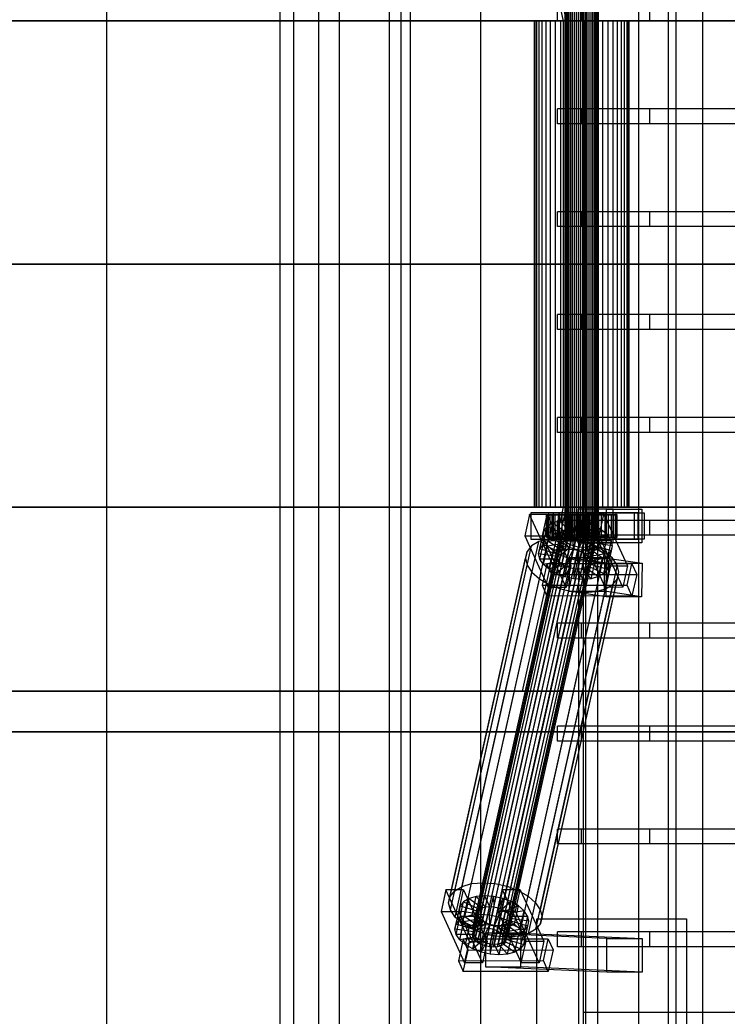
# Model space of a CAD drawing. Header units: millimetres. Extents: x -191664 to 191490, y -197311 to 10263.
# Drawn here: x 9073 to 9451, y -18402 to -17870 of the extents above; entities that cross this region are included whole.
import ezdxf

# ---------------------------------------------------------------- set-up
doc = ezdxf.new("R2010")
doc.units = ezdxf.units.MM
for name, color, linetype, lineweight in [('COTAS_INSTALACION_P', 30, 'Continuous', 0), ('superior_C01', 7, 'Continuous', 0), ('superior_mezcladora', 7, 'Continuous', 0)]:
    doc.layers.add(name, color=color, linetype=linetype, lineweight=lineweight)
doc.dimstyles.new('PLANTA_100', dxfattribs={"dimtxt": 250, "dimasz": 150, "dimexe": 150, "dimexo": 80, "dimgap": 100, "dimtad": 1, "dimtih": 1, "dimtoh": 1, "dimdec": 1, "dimdsep": 46, "dimcen": 0.09, "dimclrd": 1, "dimclre": 1, "dimclrt": 1, "dimadec": 0, "dimazin": 0, "dimtfac": 1, "dimtdec": 4, "dimtofl": 0, "dimtmove": 0, "dimatfit": 3, "dimfxl": 1, "dimtolj": 1, "dimtzin": 0, "dimarcsym": 0})

# ---------------------------------------------------------------- blocks, each defined once
blk = doc.blocks.new('*D5')
at = {"layer": 'COTAS_INSTALACION_P', "color": 1, "lineweight": -2, "transparency": 16777216}
for p, q in [((-1000, -18080), (-1000, -25850)), ((60117.12, -18080), (60117.12, -25850)), ((-850, -25700), (59967.12, -25700))]:
    blk.add_line(p, q, dxfattribs=at)
at = {"layer": 'COTAS_INSTALACION_P', "color": 1, "transparency": 16777216}
for points in [[(-850, -25675), (-850, -25725), (-1000, -25700)], [(59967.12, -25675), (59967.12, -25725), (60117.12, -25700)]]:
    blk.add_solid(points, dxfattribs=at)
at = {"layer": 'Defpoints', "color": 0, "transparency": 16777216}
for p in [(-1000, -18000), (60117.12, -18000), (60117.12, -25700)]:
    blk.add_point(p, dxfattribs=at)

msp = doc.modelspace()

# ---------------------------------------------------------------- linework, layer by layer
at = {"layer": 'superior_C01', "color": 139, "true_color": 0x354b57}
for p, q in [((9232.79, -17550), (9232.79, -18450)), ((9244, -18450), (9244, -17550)), ((9270.69, -18450), (9270.69, -17550)), ((9281.89, -17550), (9281.89, -18450)), ((9371.86, -17575), (9371.86, -18425)), ((9375.71, -18425), (9375.71, -17575)), ((9419.99, -18425), (9419.99, -17575)), ((9423.83, -17575), (9423.83, -18425)), ((9390.48, -18131), (9371.53, -18131)), ((9371.53, -18131), (9371.53, -18149)), ((9386.77, -18131), (9371.53, -18131)), ((9386.77, -18149), (9386.77, -18131)), ((9386.77, -18131), (9405.72, -18131)), ((9390.48, -18149), (9390.48, -18131)), ((9390.48, -18131), (9405.72, -18131)), ((9405.72, -18131), (9405.72, -18149)), ((9345.65, -18133.86), (9343.09, -18145.33)), ((9355.12, -18133.85), (9345.65, -18133.86)), ((9358.27, -18161.39), (9345.65, -18133.86)), ((9355.86, -18133), (9346.38, -18133)), ((9346.38, -18133), (9346.38, -18147)), ((9361.75, -18133), (9346.38, -18133)), ((9352.56, -18145.32), (9355.12, -18133.85)), ((9355.12, -18133.85), (9367.74, -18161.38)), ((9355.86, -18147), (9355.86, -18133)), ((9355.86, -18133), (9371.23, -18133)), ((9403.74, -18133), (9358.27, -18133)), ((9358.27, -18133), (9358.27, -18147)), ((9361.47, -18133), (9358.27, -18133)), ((9361.47, -18147), (9361.47, -18133)), ((9361.47, -18133), (9406.94, -18133)), ((9361.75, -18147), (9361.75, -18133)), ((9361.75, -18133), (9371.23, -18133)), ((9371.23, -18133), (9371.23, -18147)), ((9375.96, -18133.82), (9373.41, -18145.29)), ((9385.44, -18133.81), (9375.96, -18133.82)), ((9388.58, -18161.35), (9375.96, -18133.82)), ((9386.17, -18133), (9376.7, -18133)), ((9376.7, -18133), (9376.7, -18147)), ((9392.07, -18133), (9376.7, -18133)), ((9382.88, -18145.28), (9385.44, -18133.81)), ((9385.44, -18133.81), (9398.06, -18161.34)), ((9386.17, -18147), (9386.17, -18133)), ((9386.17, -18133), (9401.54, -18133)), ((9392.07, -18147), (9392.07, -18133)), ((9392.07, -18133), (9401.54, -18133)), ((9401.54, -18133), (9401.54, -18147)), ((9403.74, -18147), (9403.74, -18133)), ((9403.74, -18133), (9406.94, -18133)), ((9406.94, -18133), (9406.94, -18147)), ((9343.09, -18145.33), (9352.56, -18145.32)), ((9343.09, -18145.33), (9355.71, -18172.86)), ((9346.38, -18147), (9355.86, -18147)), ((9346.38, -18147), (9361.75, -18147)), ((9365.18, -18172.85), (9352.56, -18145.32)), ((9371.23, -18147), (9355.86, -18147)), ((9358.27, -18147), (9403.74, -18147)), ((9358.27, -18147), (9361.47, -18147)), ((9406.94, -18147), (9361.47, -18147)), ((9371.23, -18147), (9361.75, -18147)), ((9373.41, -18145.29), (9382.88, -18145.28)), ((9373.41, -18145.29), (9386.03, -18172.82)), ((9376.7, -18147), (9386.17, -18147)), ((9376.7, -18147), (9392.07, -18147)), ((9395.5, -18172.81), (9382.88, -18145.28)), ((9401.54, -18147), (9386.17, -18147)), ((9401.54, -18147), (9392.07, -18147)), ((9406.94, -18147), (9403.74, -18147)), ((9371.53, -18149), (9390.48, -18149)), ((9386.77, -18149), (9371.53, -18149)), ((9405.72, -18149), (9386.77, -18149)), ((9405.72, -18149), (9390.48, -18149)), ((9367.02, -18156.96), (9366.75, -18174.94)), ((9385.96, -18156.96), (9367.02, -18156.96)), ((9386.9, -18159.83), (9367.02, -18156.96)), ((9385.7, -18174.94), (9385.96, -18156.96)), ((9385.96, -18156.96), (9405.85, -18159.83)), ((9354.9, -18160.25), (9352.34, -18171.72)), ((9400.37, -18160.19), (9354.9, -18160.25)), ((9357.53, -18165.98), (9354.9, -18160.25)), ((9355.71, -18172.86), (9358.27, -18161.39)), ((9358.27, -18161.39), (9367.74, -18161.38)), ((9367.74, -18161.38), (9365.18, -18172.85)), ((9386.03, -18172.82), (9388.58, -18161.35)), ((9386.63, -18177.81), (9386.9, -18159.83)), ((9386.9, -18159.83), (9405.85, -18159.83)), ((9388.58, -18161.35), (9398.06, -18161.34)), ((9398.06, -18161.34), (9395.5, -18172.81)), ((9397.82, -18171.66), (9400.37, -18160.19)), ((9400.37, -18160.19), (9403, -18165.93)), ((9405.85, -18159.83), (9405.58, -18177.81)), ((9354.97, -18177.45), (9357.53, -18165.98)), ((9357.53, -18165.98), (9403, -18165.93)), ((9403, -18165.93), (9400.44, -18177.39)), ((9352.34, -18171.72), (9397.82, -18171.66)), ((9352.34, -18171.72), (9354.97, -18177.45)), ((9365.18, -18172.85), (9355.71, -18172.86)), ((9395.5, -18172.81), (9386.03, -18172.82)), ((9400.44, -18177.39), (9397.82, -18171.66)), ((9400.44, -18177.39), (9354.97, -18177.45)), ((9366.75, -18174.94), (9385.7, -18174.94)), ((9386.63, -18177.81), (9366.75, -18174.94)), ((9405.58, -18177.81), (9385.7, -18174.94)), ((9405.58, -18177.81), (9386.63, -18177.81)), ((9300.88, -18334.55), (9298.32, -18346.02)), ((9310.36, -18334.54), (9300.88, -18334.55)), ((9313.5, -18362.08), (9300.88, -18334.55)), ((9307.8, -18346.01), (9310.36, -18334.54)), ((9310.36, -18334.54), (9322.98, -18362.07)), ((9331.2, -18334.51), (9328.64, -18345.98)), ((9340.67, -18334.5), (9331.2, -18334.51)), ((9343.82, -18362.04), (9331.2, -18334.51)), ((9338.11, -18345.97), (9340.67, -18334.5)), ((9340.67, -18334.5), (9353.29, -18362.03)), ((9298.32, -18346.02), (9307.8, -18346.01)), ((9298.32, -18346.02), (9310.94, -18373.55)), ((9320.42, -18373.54), (9307.8, -18346.01)), ((9328.64, -18345.98), (9338.11, -18345.97)), ((9328.64, -18345.98), (9341.26, -18373.51)), ((9350.73, -18373.5), (9338.11, -18345.97)), ((9322.16, -18357.65), (9322.08, -18375.64)), ((9341.11, -18357.65), (9322.16, -18357.65)), ((9387.03, -18360.51), (9322.16, -18357.65)), ((9341.02, -18375.64), (9341.11, -18357.65)), ((9341.11, -18357.65), (9405.98, -18360.51)), ((9386.95, -18378.51), (9387.03, -18360.51)), ((9387.03, -18360.51), (9405.98, -18360.51)), ((9405.98, -18360.51), (9405.9, -18378.51)), ((9310.13, -18360.94), (9307.58, -18372.41)), ((9355.61, -18360.88), (9310.13, -18360.94)), ((9312.76, -18366.68), (9310.13, -18360.94)), ((9310.94, -18373.55), (9313.5, -18362.08)), ((9313.5, -18362.08), (9322.98, -18362.07)), ((9322.98, -18362.07), (9320.42, -18373.54)), ((9341.26, -18373.51), (9343.82, -18362.04)), ((9343.82, -18362.04), (9353.29, -18362.03)), ((9353.29, -18362.03), (9350.73, -18373.5)), ((9353.05, -18372.35), (9355.61, -18360.88)), ((9355.61, -18360.88), (9358.24, -18366.62)), ((9310.21, -18378.14), (9312.76, -18366.68)), ((9312.76, -18366.68), (9358.24, -18366.62)), ((9358.24, -18366.62), (9355.68, -18378.09)), ((9307.58, -18372.41), (9353.05, -18372.35)), ((9307.58, -18372.41), (9310.21, -18378.14)), ((9320.42, -18373.54), (9310.94, -18373.55)), ((9322.08, -18375.64), (9341.02, -18375.64)), ((9386.95, -18378.51), (9322.08, -18375.64)), ((9405.9, -18378.51), (9341.02, -18375.64)), ((9350.73, -18373.5), (9341.26, -18373.51)), ((9355.68, -18378.09), (9353.05, -18372.35)), ((9355.68, -18378.09), (9310.21, -18378.14)), ((9405.9, -18378.51), (9386.95, -18378.51))]:
    msp.add_line(p, q, dxfattribs=at)
at = {"layer": 'superior_C01', "color": 139, "true_color": 0x345e4e}
for p, q in [((9341.67, -17771.7), (9363.6, -17870)), ((9365.51, -17870), (9343.58, -17771.7)), ((8937.04, -17870), (9363.6, -17870)), ((9365.51, -17870), (8938.95, -17870)), ((9363.6, -17870), (9363.6, -18000)), ((9363.6, -17870), (9790.16, -17870)), ((9365.51, -18000), (9365.51, -17870)), ((9792.07, -17870), (9365.51, -17870)), ((8937.04, -18000), (9363.6, -18000)), ((9365.51, -18000), (8938.95, -18000)), ((9363.6, -18000), (9363.6, -18130)), ((9363.6, -18000), (9790.16, -18000)), ((9365.51, -18130), (9365.51, -18000)), ((9792.07, -18000), (9365.51, -18000)), ((8937.04, -18130), (9363.6, -18130)), ((9365.51, -18130), (8938.95, -18130)), ((9363.6, -18130), (9341.67, -18228.3)), ((9343.58, -18228.3), (9365.51, -18130)), ((9363.6, -18130), (9790.16, -18130)), ((9792.07, -18130), (9365.51, -18130)), ((9341.67, -18228.3), (8915.12, -18228.3)), ((8917.03, -18228.3), (9343.58, -18228.3)), ((9341.67, -18228.3), (9343.58, -18228.3)), ((9768.23, -18228.3), (9341.67, -18228.3)), ((9343.58, -18228.3), (9770.14, -18228.3))]:
    msp.add_line(p, q, dxfattribs=at)
at = {"layer": 'superior_C01', "color": 9, "true_color": 0xbac6cb}
for p, q in [((9364.66, -18148), (9364.66, -17852)), ((9364.82, -18148), (9364.82, -17852)), ((9365.12, -18148), (9365.12, -17852)), ((9365.58, -18148), (9365.58, -17852)), ((9366.15, -18148), (9366.15, -17852)), ((9366.88, -18148), (9366.88, -17852)), ((9367.7, -18148), (9367.7, -17852)), ((9368.65, -18148), (9368.65, -17852)), ((9369.65, -18148), (9369.65, -17852)), ((9370.76, -18148), (9370.76, -17852)), ((9371.87, -18148), (9371.87, -17852)), ((9373.07, -18148), (9373.07, -17852)), ((9374.22, -18148), (9374.22, -17852)), ((9375.41, -18148), (9375.41, -17852)), ((9376.52, -18148), (9376.52, -17852)), ((9377.63, -18148), (9377.63, -17852)), ((9378.63, -18148), (9378.63, -17852)), ((9379.59, -18148), (9379.59, -17852)), ((9380.4, -18148), (9380.4, -17852)), ((9381.13, -18148), (9381.13, -17852)), ((9381.71, -18148), (9381.71, -17852)), ((9382.17, -17852), (9382.17, -18148)), ((9382.47, -18148), (9382.47, -17852)), ((9382.62, -18148), (9382.62, -17852)), ((9317.77, -18355.54), (9365.46, -18141.74)), ((9319.59, -18355.02), (9367.28, -18141.22)), ((9321.72, -18354.84), (9369.41, -18141.04)), ((9324, -18355.02), (9371.69, -18141.22)), ((9326.3, -18355.53), (9373.99, -18141.73)), ((9365.46, -18141.74), (9364.07, -18142.56)), ((9367.28, -18141.22), (9365.46, -18141.74)), ((9369.41, -18141.04), (9367.28, -18141.22)), ((9371.69, -18141.22), (9369.41, -18141.04)), ((9373.99, -18141.73), (9371.69, -18141.22)), ((9376.13, -18142.55), (9373.99, -18141.73)), ((9315.24, -18358.68), (9362.92, -18144.88)), ((9315.52, -18357.43), (9363.21, -18143.64)), ((9315.56, -18360.02), (9363.25, -18146.22)), ((9316.38, -18356.36), (9364.07, -18142.56)), ((9316.46, -18361.35), (9364.15, -18147.55)), ((9328.44, -18356.35), (9376.13, -18142.55)), ((9330.28, -18357.42), (9377.97, -18143.62)), ((9331.71, -18358.66), (9379.4, -18144.86)), ((9380.3, -18146.2), (9332.61, -18360)), ((9332.93, -18361.33), (9380.62, -18147.53)), ((9363.21, -18143.64), (9362.92, -18144.88)), ((9362.92, -18144.88), (9363.25, -18146.22)), ((9364.07, -18142.56), (9363.21, -18143.64)), ((9363.25, -18146.22), (9364.15, -18147.55)), ((9364.15, -18147.55), (9365.57, -18148.8)), ((9377.97, -18143.62), (9376.13, -18142.55)), ((9379.4, -18144.86), (9377.97, -18143.62)), ((9380.3, -18146.2), (9379.4, -18144.86)), ((9380.62, -18147.53), (9380.3, -18146.2)), ((9380.34, -18148.78), (9380.62, -18147.53)), ((9317.88, -18362.6), (9365.57, -18148.8)), ((9319.73, -18363.66), (9367.42, -18149.86)), ((9321.87, -18364.48), (9369.56, -18150.68)), ((9324.16, -18364.99), (9371.85, -18151.2)), ((9326.45, -18365.17), (9374.14, -18151.37)), ((9328.58, -18364.99), (9376.26, -18151.19)), ((9330.4, -18364.47), (9378.08, -18150.67)), ((9331.79, -18363.65), (9379.47, -18149.85)), ((9332.65, -18362.58), (9380.34, -18148.78)), ((9365.12, -18148), (9364.66, -18148)), ((9364.66, -18148), (9364.82, -18148)), ((9364.82, -18148), (9365.58, -18148)), ((9366.15, -18148), (9365.12, -18148)), ((9365.57, -18148.8), (9367.42, -18149.86)), ((9365.58, -18148), (9366.88, -18148)), ((9367.7, -18148), (9366.15, -18148)), ((9366.88, -18148), (9368.65, -18148)), ((9367.42, -18149.86), (9369.56, -18150.68)), ((9369.65, -18148), (9367.7, -18148)), ((9368.65, -18148), (9370.76, -18148)), ((9369.56, -18150.68), (9371.85, -18151.2)), ((9371.87, -18148), (9369.65, -18148)), ((9370.76, -18148), (9373.07, -18148)), ((9371.85, -18151.2), (9374.14, -18151.37)), ((9374.22, -18148), (9371.87, -18148)), ((9373.07, -18148), (9375.41, -18148)), ((9374.14, -18151.37), (9376.26, -18151.19)), ((9376.52, -18148), (9374.22, -18148)), ((9375.41, -18148), (9377.63, -18148)), ((9376.26, -18151.19), (9378.08, -18150.67)), ((9378.63, -18148), (9376.52, -18148)), ((9377.63, -18148), (9379.59, -18148)), ((9378.08, -18150.67), (9379.47, -18149.85)), ((9380.4, -18148), (9378.63, -18148)), ((9379.47, -18149.85), (9380.34, -18148.78)), ((9379.59, -18148), (9381.13, -18148)), ((9381.71, -18148), (9380.4, -18148)), ((9381.13, -18148), (9382.17, -18148)), ((9382.47, -18148), (9381.71, -18148)), ((9382.17, -18148), (9382.62, -18148)), ((9382.62, -18148), (9382.47, -18148)), ((9317.77, -18355.54), (9319.59, -18355.02)), ((9319.59, -18355.02), (9321.72, -18354.84)), ((9321.72, -18354.84), (9324, -18355.02)), ((9324, -18355.02), (9326.3, -18355.53)), ((9315.24, -18358.68), (9315.52, -18357.43)), ((9315.56, -18360.02), (9315.24, -18358.68)), ((9315.52, -18357.43), (9316.38, -18356.36)), ((9316.46, -18361.35), (9315.56, -18360.02)), ((9316.38, -18356.36), (9317.77, -18355.54)), ((9326.3, -18355.53), (9328.44, -18356.35)), ((9328.44, -18356.35), (9330.28, -18357.42)), ((9330.28, -18357.42), (9331.71, -18358.66)), ((9331.71, -18358.66), (9332.61, -18360)), ((9332.61, -18360), (9332.93, -18361.33)), ((9317.88, -18362.6), (9316.46, -18361.35)), ((9319.73, -18363.66), (9317.88, -18362.6)), ((9321.87, -18364.48), (9319.73, -18363.66)), ((9324.16, -18364.99), (9321.87, -18364.48)), ((9326.45, -18365.17), (9324.16, -18364.99)), ((9328.58, -18364.99), (9326.45, -18365.17)), ((9330.4, -18364.47), (9328.58, -18364.99)), ((9331.79, -18363.65), (9330.4, -18364.47)), ((9332.65, -18362.58), (9331.79, -18363.65)), ((9332.93, -18361.33), (9332.65, -18362.58))]:
    msp.add_line(p, q, dxfattribs=at)
at = {"layer": 'superior_C01', "color": 252, "true_color": 0x83939a}
for p, q in [((9348.74, -17870), (9348.29, -17870)), ((9348.29, -17870), (9349.58, -17870)), ((9348.29, -18130), (9348.29, -17870)), ((9350.88, -17870), (9348.74, -17870)), ((9348.74, -18130), (9348.74, -17870)), ((9349.58, -17870), (9352.5, -17870)), ((9349.58, -18130), (9349.58, -17870)), ((9354.57, -17870), (9350.88, -17870)), ((9350.88, -18130), (9350.88, -17870)), ((9352.5, -17870), (9356.87, -17870)), ((9352.5, -18130), (9352.5, -17870)), ((9359.56, -17870), (9354.57, -17870)), ((9354.57, -18130), (9354.57, -17870)), ((9356.87, -17870), (9362.38, -17870)), ((9356.87, -18130), (9356.87, -17870)), ((9365.51, -17870), (9359.56, -17870)), ((9359.56, -18130), (9359.56, -17870)), ((9362.38, -17870), (9368.65, -17870)), ((9362.38, -18130), (9362.38, -17870)), ((9372.01, -17870), (9365.51, -17870)), ((9365.51, -18130), (9365.51, -17870)), ((9368.65, -17870), (9375.27, -17870)), ((9368.65, -18130), (9368.65, -17870)), ((9378.63, -17870), (9372.01, -17870)), ((9372.01, -18130), (9372.01, -17870)), ((9375.27, -17870), (9381.77, -17870)), ((9375.27, -18130), (9375.27, -17870)), ((9384.91, -17870), (9378.63, -17870)), ((9378.63, -18130), (9378.63, -17870)), ((9381.77, -17870), (9387.73, -17870)), ((9381.77, -18130), (9381.77, -17870)), ((9390.42, -17870), (9384.91, -17870)), ((9384.91, -18130), (9384.91, -17870)), ((9387.73, -17870), (9392.72, -17870)), ((9387.73, -18130), (9387.73, -17870)), ((9394.78, -17870), (9390.42, -17870)), ((9390.42, -18130), (9390.42, -17870)), ((9392.72, -17870), (9396.41, -17870)), ((9392.72, -18130), (9392.72, -17870)), ((9397.71, -17870), (9394.78, -17870)), ((9394.78, -18130), (9394.78, -17870)), ((9396.41, -17870), (9398.55, -17870)), ((9396.41, -18130), (9396.41, -17870)), ((9398.99, -17870), (9397.71, -17870)), ((9397.71, -17870), (9397.71, -18130)), ((9398.55, -17870), (9398.99, -17870)), ((9398.55, -18130), (9398.55, -17870)), ((9398.99, -18130), (9398.99, -17870)), ((9349.58, -18130), (9348.29, -18130)), ((9348.29, -18130), (9348.74, -18130)), ((9348.74, -18130), (9350.88, -18130)), ((9352.5, -18130), (9349.58, -18130)), ((9350.88, -18130), (9354.57, -18130)), ((9356.87, -18130), (9352.5, -18130)), ((9354.57, -18130), (9359.56, -18130)), ((9362.38, -18130), (9356.87, -18130)), ((9359.56, -18130), (9365.51, -18130)), ((9368.65, -18130), (9362.38, -18130)), ((9365.51, -18130), (9372.01, -18130)), ((9375.27, -18130), (9368.65, -18130)), ((9372.01, -18130), (9378.63, -18130)), ((9381.77, -18130), (9375.27, -18130)), ((9378.63, -18130), (9384.91, -18130)), ((9387.73, -18130), (9381.77, -18130)), ((9384.91, -18130), (9390.42, -18130)), ((9392.72, -18130), (9387.73, -18130)), ((9390.42, -18130), (9394.78, -18130)), ((9396.41, -18130), (9392.72, -18130)), ((9394.78, -18130), (9397.71, -18130)), ((9398.55, -18130), (9396.41, -18130)), ((9397.71, -18130), (9398.99, -18130)), ((9398.99, -18130), (9398.55, -18130)), ((9314.69, -18331.2), (9355.8, -18146.89)), ((9320.69, -18330.69), (9361.81, -18146.38)), ((9327.15, -18331.18), (9368.26, -18146.87)), ((9355.8, -18146.89), (9350.67, -18148.35)), ((9361.81, -18146.38), (9355.8, -18146.89)), ((9368.26, -18146.87), (9361.81, -18146.38)), ((9374.73, -18148.32), (9368.26, -18146.87)), ((9305.63, -18334.98), (9346.75, -18150.67)), ((9309.56, -18332.66), (9350.67, -18148.35)), ((9333.62, -18332.63), (9374.73, -18148.32)), ((9339.66, -18334.94), (9380.78, -18150.63)), ((9346.75, -18150.67), (9344.31, -18153.69)), ((9350.67, -18148.35), (9346.75, -18150.67)), ((9380.78, -18150.63), (9374.73, -18148.32)), ((9385.98, -18153.64), (9380.78, -18150.63)), ((9302.4, -18341.52), (9343.51, -18157.21)), ((9303.19, -18338), (9344.31, -18153.69)), ((9344.31, -18153.69), (9343.51, -18157.21)), ((9343.51, -18157.21), (9344.42, -18160.98)), ((9344.87, -18337.95), (9385.98, -18153.64)), ((9348.89, -18341.46), (9390, -18157.15)), ((9390, -18157.15), (9385.98, -18153.64)), ((9392.55, -18160.92), (9390, -18157.15)), ((9303.31, -18345.29), (9344.42, -18160.98)), ((9344.42, -18160.98), (9346.97, -18164.75)), ((9392.55, -18160.92), (9351.43, -18345.23)), ((9393.45, -18164.69), (9392.55, -18160.92)), ((9305.86, -18349.06), (9346.97, -18164.75)), ((9309.87, -18352.57), (9350.98, -18168.26)), ((9346.97, -18164.75), (9350.98, -18168.26)), ((9350.98, -18168.26), (9356.19, -18171.28)), ((9351.55, -18352.52), (9392.66, -18168.21)), ((9352.34, -18349), (9393.45, -18164.69)), ((9390.22, -18171.23), (9392.66, -18168.21)), ((9392.66, -18168.21), (9393.45, -18164.69)), ((9315.08, -18355.58), (9356.19, -18171.28)), ((9321.12, -18357.89), (9362.24, -18173.58)), ((9345.19, -18357.86), (9386.3, -18173.55)), ((9349.11, -18355.54), (9390.22, -18171.23)), ((9356.19, -18171.28), (9362.24, -18173.58)), ((9362.24, -18173.58), (9368.71, -18175.03)), ((9381.16, -18175.02), (9386.3, -18173.55)), ((9386.3, -18173.55), (9390.22, -18171.23)), ((9327.59, -18359.34), (9368.71, -18175.03)), ((9334.05, -18359.83), (9375.16, -18175.52)), ((9340.05, -18359.33), (9381.16, -18175.02)), ((9368.71, -18175.03), (9375.16, -18175.52)), ((9375.16, -18175.52), (9381.16, -18175.02)), ((9305.63, -18334.98), (9309.56, -18332.66)), ((9309.56, -18332.66), (9314.69, -18331.2)), ((9314.69, -18331.2), (9320.69, -18330.69)), ((9320.69, -18330.69), (9327.15, -18331.18)), ((9327.15, -18331.18), (9333.62, -18332.63)), ((9333.62, -18332.63), (9339.66, -18334.94)), ((9302.4, -18341.52), (9303.19, -18338)), ((9303.19, -18338), (9305.63, -18334.98)), ((9339.66, -18334.94), (9344.87, -18337.95)), ((9344.87, -18337.95), (9348.89, -18341.46)), ((9303.31, -18345.29), (9302.4, -18341.52)), ((9348.89, -18341.46), (9351.43, -18345.23)), ((9305.86, -18349.06), (9303.31, -18345.29)), ((9309.87, -18352.57), (9305.86, -18349.06)), ((9351.43, -18345.23), (9352.34, -18349)), ((9352.34, -18349), (9351.55, -18352.52)), ((9315.08, -18355.58), (9309.87, -18352.57)), ((9351.55, -18352.52), (9349.11, -18355.54)), ((9321.12, -18357.89), (9315.08, -18355.58)), ((9327.59, -18359.34), (9321.12, -18357.89)), ((9334.05, -18359.83), (9327.59, -18359.34)), ((9340.05, -18359.33), (9334.05, -18359.83)), ((9345.19, -18357.86), (9340.05, -18359.33)), ((9349.11, -18355.54), (9345.19, -18357.86))]:
    msp.add_line(p, q, dxfattribs=at)
at = {"layer": 'superior_C01', "color": 155, "true_color": 0x617580}
for p, q in [((9355.01, -18134), (9354.68, -18134)), ((9354.68, -18134), (9364.66, -18134)), ((9354.68, -18146), (9354.68, -18134)), ((9354.68, -18134), (9355.64, -18134)), ((9356.61, -18134), (9355.01, -18134)), ((9355.01, -18134), (9364.82, -18134)), ((9355.01, -18146), (9355.01, -18134)), ((9355.64, -18134), (9365.12, -18134)), ((9355.64, -18146), (9355.64, -18134)), ((9355.64, -18134), (9357.83, -18134)), ((9359.37, -18134), (9356.61, -18134)), ((9356.61, -18134), (9365.58, -18134)), ((9356.61, -18146), (9356.61, -18134)), ((9357.83, -18134), (9366.15, -18134)), ((9357.83, -18146), (9357.83, -18134)), ((9357.83, -18134), (9361.1, -18134)), ((9363.11, -18134), (9359.37, -18134)), ((9359.37, -18134), (9366.88, -18134)), ((9359.37, -18146), (9359.37, -18134)), ((9361.1, -18134), (9367.7, -18134)), ((9361.1, -18146), (9361.1, -18134)), ((9361.1, -18134), (9365.22, -18134)), ((9366.41, -18136.95), (9361.92, -18137.32)), ((9367.56, -18134), (9363.11, -18134)), ((9363.11, -18134), (9368.65, -18134)), ((9363.11, -18146), (9363.11, -18134)), ((9364.22, -18146.78), (9366.41, -18136.95)), ((9364.66, -18134), (9364.82, -18134)), ((9364.66, -18134), (9364.66, -18146)), ((9365.12, -18134), (9364.66, -18134)), ((9364.82, -18134), (9365.58, -18134)), ((9364.82, -18134), (9364.82, -18146)), ((9365.12, -18134), (9365.12, -18146)), ((9366.15, -18134), (9365.12, -18134)), ((9365.22, -18134), (9369.65, -18134)), ((9365.22, -18146), (9365.22, -18134)), ((9365.22, -18134), (9369.91, -18134)), ((9365.58, -18134), (9366.88, -18134)), ((9365.58, -18134), (9365.58, -18146)), ((9366.15, -18134), (9366.15, -18146)), ((9367.7, -18134), (9366.15, -18134)), ((9371.24, -18137.31), (9366.41, -18136.95)), ((9366.41, -18136.95), (9369.04, -18142.68)), ((9366.88, -18134), (9368.65, -18134)), ((9366.88, -18134), (9366.88, -18146)), ((9372.42, -18134), (9367.56, -18134)), ((9367.56, -18134), (9370.76, -18134)), ((9367.56, -18146), (9367.56, -18134)), ((9367.7, -18134), (9367.7, -18146)), ((9369.65, -18134), (9367.7, -18134)), ((9368.65, -18134), (9370.76, -18134)), ((9368.65, -18134), (9368.65, -18146)), ((9369.65, -18134), (9369.65, -18146)), ((9371.87, -18134), (9369.65, -18134)), ((9369.91, -18134), (9371.87, -18134)), ((9369.91, -18146), (9369.91, -18134)), ((9369.91, -18134), (9374.86, -18134)), ((9370.76, -18134), (9373.07, -18134)), ((9370.76, -18134), (9370.76, -18146)), ((9371.87, -18134), (9371.87, -18146)), ((9374.22, -18134), (9371.87, -18134)), ((9377.37, -18134), (9372.42, -18134)), ((9372.42, -18134), (9373.07, -18134)), ((9372.42, -18146), (9372.42, -18134)), ((9373.07, -18134), (9375.41, -18134)), ((9373.07, -18134), (9373.07, -18146)), ((9374.86, -18134), (9374.22, -18134)), ((9374.22, -18134), (9374.22, -18146)), ((9376.52, -18134), (9374.22, -18134)), ((9374.86, -18146), (9374.86, -18134)), ((9374.86, -18134), (9379.73, -18134)), ((9377.37, -18134), (9375.41, -18134)), ((9375.41, -18134), (9377.63, -18134)), ((9375.41, -18134), (9375.41, -18146)), ((9379.73, -18134), (9376.52, -18134)), ((9376.52, -18134), (9376.52, -18146)), ((9378.63, -18134), (9376.52, -18134)), ((9382.07, -18134), (9377.37, -18134)), ((9377.37, -18146), (9377.37, -18134)), ((9382.07, -18134), (9377.63, -18134)), ((9377.63, -18134), (9379.59, -18134)), ((9377.63, -18134), (9377.63, -18146)), ((9384.18, -18134), (9378.63, -18134)), ((9378.63, -18134), (9378.63, -18146)), ((9380.4, -18134), (9378.63, -18134)), ((9386.19, -18134), (9379.59, -18134)), ((9379.59, -18134), (9381.13, -18134)), ((9379.59, -18134), (9379.59, -18146)), ((9379.73, -18146), (9379.73, -18134)), ((9379.73, -18134), (9384.18, -18134)), ((9387.91, -18134), (9380.4, -18134)), ((9380.4, -18134), (9380.4, -18146)), ((9381.71, -18134), (9380.4, -18134)), ((9389.45, -18134), (9381.13, -18134)), ((9381.13, -18134), (9382.17, -18134)), ((9381.13, -18134), (9381.13, -18146)), ((9390.67, -18134), (9381.71, -18134)), ((9381.71, -18134), (9381.71, -18146)), ((9382.47, -18134), (9381.71, -18134)), ((9386.19, -18134), (9382.07, -18134)), ((9382.07, -18146), (9382.07, -18134)), ((9382.17, -18134), (9391.64, -18134)), ((9382.17, -18146), (9382.17, -18134)), ((9382.17, -18134), (9382.62, -18134)), ((9392.27, -18134), (9382.47, -18134)), ((9382.47, -18134), (9382.47, -18146)), ((9382.62, -18134), (9382.47, -18134)), ((9392.6, -18134), (9382.62, -18134)), ((9382.62, -18134), (9382.62, -18146)), ((9384.18, -18146), (9384.18, -18134)), ((9384.18, -18134), (9387.91, -18134)), ((9389.45, -18134), (9386.19, -18134)), ((9386.19, -18146), (9386.19, -18134)), ((9387.91, -18146), (9387.91, -18134)), ((9387.91, -18134), (9390.67, -18134)), ((9391.64, -18134), (9389.45, -18134)), ((9389.45, -18146), (9389.45, -18134)), ((9390.67, -18146), (9390.67, -18134)), ((9390.67, -18134), (9392.27, -18134)), ((9391.64, -18134), (9391.64, -18146)), ((9392.6, -18134), (9391.64, -18134)), ((9392.27, -18146), (9392.27, -18134)), ((9392.27, -18134), (9392.6, -18134)), ((9392.6, -18146), (9392.6, -18134)), ((9352.95, -18149.99), (9355.15, -18140.16)), ((9355.15, -18140.16), (9353.32, -18142.42)), ((9358.08, -18138.42), (9355.15, -18140.16)), ((9355.15, -18140.16), (9363.7, -18144.2)), ((9355.89, -18148.25), (9358.08, -18138.42)), ((9361.92, -18137.32), (9358.08, -18138.42)), ((9358.08, -18138.42), (9365.09, -18143.38)), ((9359.73, -18147.15), (9361.92, -18137.32)), ((9361.92, -18137.32), (9366.91, -18142.86)), ((9369.05, -18147.14), (9371.24, -18137.31)), ((9376.08, -18138.4), (9371.24, -18137.31)), ((9371.24, -18137.31), (9371.33, -18142.86)), ((9376.08, -18138.4), (9373.62, -18143.37)), ((9373.89, -18148.23), (9376.08, -18138.4)), ((9380.6, -18140.12), (9375.76, -18144.19)), ((9380.6, -18140.12), (9376.08, -18138.4)), ((9378.41, -18149.95), (9380.6, -18140.12)), ((9384.5, -18142.38), (9380.6, -18140.12)), ((9350.53, -18154.88), (9352.73, -18145.05)), ((9351.13, -18152.25), (9353.32, -18142.42)), ((9353.32, -18142.42), (9352.73, -18145.05)), ((9352.73, -18145.05), (9362.56, -18146.52)), ((9352.73, -18145.05), (9353.41, -18147.87)), ((9353.32, -18142.42), (9362.84, -18145.27)), ((9364.66, -18146), (9354.68, -18146)), ((9354.68, -18146), (9355.01, -18146)), ((9355.64, -18146), (9354.68, -18146)), ((9364.82, -18146), (9355.01, -18146)), ((9355.01, -18146), (9356.61, -18146)), ((9365.12, -18146), (9355.64, -18146)), ((9357.83, -18146), (9355.64, -18146)), ((9355.89, -18148.25), (9359.73, -18147.15)), ((9365.58, -18146), (9356.61, -18146)), ((9356.61, -18146), (9359.37, -18146)), ((9366.15, -18146), (9357.83, -18146)), ((9361.1, -18146), (9357.83, -18146)), ((9366.88, -18146), (9359.37, -18146)), ((9359.37, -18146), (9363.11, -18146)), ((9359.73, -18147.15), (9364.22, -18146.78)), ((9364.72, -18152.69), (9359.73, -18147.15)), ((9362.56, -18146.52), (9360.37, -18156.35)), ((9362.84, -18145.27), (9360.65, -18155.1)), ((9367.7, -18146), (9361.1, -18146)), ((9365.22, -18146), (9361.1, -18146)), ((9363.7, -18144.2), (9361.51, -18154.03)), ((9362.56, -18146.52), (9362.84, -18145.27)), ((9362.88, -18147.86), (9362.56, -18146.52)), ((9362.84, -18145.27), (9363.7, -18144.2)), ((9365.09, -18143.38), (9362.9, -18153.21)), ((9368.65, -18146), (9363.11, -18146)), ((9363.11, -18146), (9367.56, -18146)), ((9363.7, -18144.2), (9365.09, -18143.38)), ((9366.85, -18152.51), (9364.22, -18146.78)), ((9364.22, -18146.78), (9369.05, -18147.14)), ((9364.82, -18146), (9364.66, -18146)), ((9364.66, -18146), (9365.12, -18146)), ((9366.91, -18142.86), (9364.72, -18152.69)), ((9365.58, -18146), (9364.82, -18146)), ((9365.09, -18143.38), (9366.91, -18142.86)), ((9365.12, -18146), (9366.15, -18146)), ((9369.65, -18146), (9365.22, -18146)), ((9369.91, -18146), (9365.22, -18146)), ((9366.88, -18146), (9365.58, -18146)), ((9366.15, -18146), (9367.7, -18146)), ((9369.04, -18142.68), (9366.85, -18152.51)), ((9368.65, -18146), (9366.88, -18146)), ((9366.91, -18142.86), (9369.04, -18142.68)), ((9370.76, -18146), (9367.56, -18146)), ((9367.56, -18146), (9372.42, -18146)), ((9367.7, -18146), (9369.65, -18146)), ((9370.76, -18146), (9368.65, -18146)), ((9369.04, -18142.68), (9371.33, -18142.86)), ((9369.14, -18152.69), (9369.05, -18147.14)), ((9369.05, -18147.14), (9373.89, -18148.23)), ((9371.33, -18142.86), (9369.14, -18152.69)), ((9369.65, -18146), (9371.87, -18146)), ((9371.87, -18146), (9369.91, -18146)), ((9374.86, -18146), (9369.91, -18146)), ((9373.07, -18146), (9370.76, -18146)), ((9371.33, -18142.86), (9373.62, -18143.37)), ((9373.62, -18143.37), (9371.43, -18153.2)), ((9371.87, -18146), (9374.22, -18146)), ((9373.07, -18146), (9372.42, -18146)), ((9372.42, -18146), (9377.37, -18146)), ((9375.41, -18146), (9373.07, -18146)), ((9375.76, -18144.19), (9373.57, -18154.02)), ((9373.62, -18143.37), (9375.76, -18144.19)), ((9374.22, -18146), (9374.86, -18146)), ((9374.22, -18146), (9376.52, -18146)), ((9379.73, -18146), (9374.86, -18146)), ((9377.63, -18146), (9375.41, -18146)), ((9375.41, -18146), (9377.37, -18146)), ((9377.61, -18145.26), (9375.42, -18155.08)), ((9375.76, -18144.19), (9377.61, -18145.26)), ((9376.52, -18146), (9379.73, -18146)), ((9376.52, -18146), (9378.63, -18146)), ((9379.03, -18146.5), (9376.84, -18156.33)), ((9377.37, -18146), (9382.07, -18146)), ((9384.5, -18142.38), (9377.61, -18145.26)), ((9377.61, -18145.26), (9379.03, -18146.5)), ((9379.59, -18146), (9377.63, -18146)), ((9377.63, -18146), (9382.07, -18146)), ((9378.63, -18146), (9384.18, -18146)), ((9378.63, -18146), (9380.4, -18146)), ((9387.5, -18145), (9379.03, -18146.5)), ((9379.03, -18146.5), (9379.93, -18147.83)), ((9381.13, -18146), (9379.59, -18146)), ((9379.59, -18146), (9386.19, -18146)), ((9384.18, -18146), (9379.73, -18146)), ((9380.4, -18146), (9387.91, -18146)), ((9380.4, -18146), (9381.71, -18146)), ((9382.17, -18146), (9381.13, -18146)), ((9381.13, -18146), (9389.45, -18146)), ((9381.71, -18146), (9390.67, -18146)), ((9381.71, -18146), (9382.47, -18146)), ((9382.07, -18146), (9386.19, -18146)), ((9391.64, -18146), (9382.17, -18146)), ((9382.62, -18146), (9382.17, -18146)), ((9382.3, -18152.21), (9384.5, -18142.38)), ((9382.47, -18146), (9392.27, -18146)), ((9382.47, -18146), (9382.62, -18146)), ((9382.62, -18146), (9392.6, -18146)), ((9387.91, -18146), (9384.18, -18146)), ((9387.5, -18145), (9384.5, -18142.38)), ((9385.31, -18154.83), (9387.5, -18145)), ((9386.19, -18146), (9389.45, -18146)), ((9389.41, -18147.82), (9387.5, -18145)), ((9390.67, -18146), (9387.91, -18146)), ((9389.45, -18146), (9391.64, -18146)), ((9392.27, -18146), (9390.67, -18146)), ((9391.64, -18146), (9392.6, -18146)), ((9392.6, -18146), (9392.27, -18146)), ((9350.53, -18154.88), (9351.13, -18152.25)), ((9351.13, -18152.25), (9352.95, -18149.99)), ((9360.65, -18155.1), (9351.13, -18152.25)), ((9351.21, -18157.7), (9353.41, -18147.87)), ((9352.95, -18149.99), (9355.89, -18148.25)), ((9361.51, -18154.03), (9352.95, -18149.99)), ((9353.12, -18160.52), (9355.31, -18150.69)), ((9353.41, -18147.87), (9362.88, -18147.86)), ((9353.41, -18147.87), (9355.31, -18150.69)), ((9355.31, -18150.69), (9363.78, -18149.19)), ((9355.31, -18150.69), (9358.32, -18153.31)), ((9362.9, -18153.21), (9355.89, -18148.25)), ((9358.32, -18153.31), (9365.21, -18150.44)), ((9362.88, -18147.86), (9360.69, -18157.69)), ((9363.78, -18149.19), (9361.59, -18159.02)), ((9362.21, -18155.57), (9367.05, -18151.5)), ((9363.78, -18149.19), (9362.88, -18147.86)), ((9364.72, -18152.69), (9362.9, -18153.21)), ((9365.21, -18150.44), (9363.01, -18160.27)), ((9365.21, -18150.44), (9363.78, -18149.19)), ((9366.85, -18152.51), (9364.72, -18152.69)), ((9367.05, -18151.5), (9364.86, -18161.33)), ((9367.05, -18151.5), (9365.21, -18150.44)), ((9366.73, -18157.29), (9369.19, -18152.32)), ((9369.14, -18152.69), (9366.85, -18152.51)), ((9369.19, -18152.32), (9367, -18162.15)), ((9369.19, -18152.32), (9367.05, -18151.5)), ((9371.43, -18153.2), (9369.14, -18152.69)), ((9371.49, -18152.83), (9369.19, -18152.32)), ((9371.49, -18152.83), (9369.29, -18162.66)), ((9371.43, -18153.2), (9373.89, -18148.23)), ((9371.57, -18158.38), (9371.49, -18152.83)), ((9373.77, -18153.01), (9371.49, -18152.83)), ((9373.57, -18154.02), (9378.41, -18149.95)), ((9375.9, -18152.83), (9373.71, -18162.66)), ((9375.9, -18152.83), (9373.77, -18153.01)), ((9373.89, -18148.23), (9378.41, -18149.95)), ((9375.42, -18155.08), (9382.3, -18152.21)), ((9377.72, -18152.31), (9375.53, -18162.14)), ((9377.72, -18152.31), (9375.9, -18152.83)), ((9380.89, -18158.37), (9375.9, -18152.83)), ((9379.11, -18151.49), (9376.92, -18161.32)), ((9379.11, -18151.49), (9377.72, -18152.31)), ((9384.73, -18157.27), (9377.72, -18152.31)), ((9377.74, -18157.66), (9379.93, -18147.83)), ((9379.97, -18150.42), (9377.78, -18160.25)), ((9380.26, -18149.17), (9378.06, -18159)), ((9378.41, -18149.95), (9382.3, -18152.21)), ((9379.97, -18150.42), (9379.11, -18151.49)), ((9387.67, -18155.54), (9379.11, -18151.49)), ((9379.93, -18147.83), (9389.41, -18147.82)), ((9379.93, -18147.83), (9380.26, -18149.17)), ((9380.26, -18149.17), (9379.97, -18150.42)), ((9389.49, -18153.27), (9379.97, -18150.42)), ((9390.09, -18150.64), (9380.26, -18149.17)), ((9382.3, -18152.21), (9385.31, -18154.83)), ((9389.41, -18147.82), (9387.21, -18157.65)), ((9387.89, -18160.47), (9390.09, -18150.64)), ((9390.09, -18150.64), (9389.41, -18147.82)), ((9389.49, -18153.27), (9390.09, -18150.64)), ((9360.37, -18156.35), (9350.53, -18154.88)), ((9351.21, -18157.7), (9350.53, -18154.88)), ((9360.69, -18157.69), (9351.21, -18157.7)), ((9353.12, -18160.52), (9351.21, -18157.7)), ((9356.12, -18163.14), (9358.32, -18153.31)), ((9358.32, -18153.31), (9362.21, -18155.57)), ((9360.02, -18165.4), (9362.21, -18155.57)), ((9360.65, -18155.1), (9360.37, -18156.35)), ((9360.37, -18156.35), (9360.69, -18157.69)), ((9361.51, -18154.03), (9360.65, -18155.1)), ((9360.69, -18157.69), (9361.59, -18159.02)), ((9362.9, -18153.21), (9361.51, -18154.03)), ((9362.21, -18155.57), (9366.73, -18157.29)), ((9364.54, -18167.12), (9366.73, -18157.29)), ((9366.73, -18157.29), (9371.57, -18158.38)), ((9373.57, -18154.02), (9371.43, -18153.2)), ((9373.77, -18153.01), (9371.58, -18162.84)), ((9375.42, -18155.08), (9373.57, -18154.02)), ((9376.4, -18158.74), (9373.77, -18153.01)), ((9376.84, -18156.33), (9375.42, -18155.08)), ((9376.84, -18156.33), (9385.31, -18154.83)), ((9377.74, -18157.66), (9376.84, -18156.33)), ((9387.21, -18157.65), (9377.74, -18157.66)), ((9378.06, -18159), (9377.74, -18157.66)), ((9380.89, -18158.37), (9384.73, -18157.27)), ((9382.54, -18167.1), (9384.73, -18157.27)), ((9384.73, -18157.27), (9387.67, -18155.54)), ((9385.31, -18154.83), (9387.21, -18157.65)), ((9385.47, -18165.37), (9387.67, -18155.54)), ((9387.21, -18157.65), (9387.89, -18160.47)), ((9387.3, -18163.1), (9389.49, -18153.27)), ((9387.67, -18155.54), (9389.49, -18153.27)), ((9361.59, -18159.02), (9353.12, -18160.52)), ((9356.12, -18163.14), (9353.12, -18160.52)), ((9363.01, -18160.27), (9356.12, -18163.14)), ((9360.02, -18165.4), (9356.12, -18163.14)), ((9364.86, -18161.33), (9360.02, -18165.4)), ((9361.59, -18159.02), (9363.01, -18160.27)), ((9363.01, -18160.27), (9364.86, -18161.33)), ((9367, -18162.15), (9364.54, -18167.12)), ((9364.86, -18161.33), (9367, -18162.15)), ((9367, -18162.15), (9369.29, -18162.66)), ((9369.29, -18162.66), (9369.38, -18168.21)), ((9369.29, -18162.66), (9371.58, -18162.84)), ((9369.38, -18168.21), (9371.57, -18158.38)), ((9371.57, -18158.38), (9376.4, -18158.74)), ((9371.58, -18162.84), (9373.71, -18162.66)), ((9371.58, -18162.84), (9374.21, -18168.57)), ((9373.71, -18162.66), (9375.53, -18162.14)), ((9373.71, -18162.66), (9378.7, -18168.2)), ((9374.21, -18168.57), (9376.4, -18158.74)), ((9375.53, -18162.14), (9376.92, -18161.32)), ((9375.53, -18162.14), (9382.54, -18167.1)), ((9376.4, -18158.74), (9380.89, -18158.37)), ((9376.92, -18161.32), (9377.78, -18160.25)), ((9376.92, -18161.32), (9385.47, -18165.37)), ((9377.78, -18160.25), (9378.06, -18159)), ((9377.78, -18160.25), (9387.3, -18163.1)), ((9378.06, -18159), (9387.89, -18160.47)), ((9378.7, -18168.2), (9380.89, -18158.37)), ((9387.3, -18163.1), (9385.47, -18165.37)), ((9387.89, -18160.47), (9387.3, -18163.1)), ((9364.54, -18167.12), (9360.02, -18165.4)), ((9369.38, -18168.21), (9364.54, -18167.12)), ((9374.21, -18168.57), (9369.38, -18168.21)), ((9378.7, -18168.2), (9374.21, -18168.57)), ((9382.54, -18167.1), (9378.7, -18168.2)), ((9385.47, -18165.37), (9382.54, -18167.1)), ((9313.32, -18339.11), (9310.38, -18340.85)), ((9311.12, -18348.94), (9313.32, -18339.11)), ((9317.16, -18338.02), (9313.32, -18339.11)), ((9313.32, -18339.11), (9320.33, -18344.07)), ((9314.96, -18347.85), (9317.16, -18338.02)), ((9321.65, -18337.64), (9317.16, -18338.02)), ((9317.16, -18338.02), (9322.15, -18343.55)), ((9319.45, -18347.47), (9321.65, -18337.64)), ((9326.47, -18338.01), (9321.65, -18337.64)), ((9321.65, -18337.64), (9324.27, -18343.38)), ((9324.28, -18347.84), (9326.47, -18338.01)), ((9331.31, -18339.09), (9326.47, -18338.01)), ((9326.47, -18338.01), (9326.56, -18343.55)), ((9331.31, -18339.09), (9328.86, -18344.06)), ((9329.12, -18348.92), (9331.31, -18339.09)), ((9335.84, -18340.82), (9331.31, -18339.09)), ((9306.36, -18352.94), (9308.56, -18343.11)), ((9308.56, -18343.11), (9307.96, -18345.74)), ((9308.19, -18350.68), (9310.38, -18340.85)), ((9310.38, -18340.85), (9308.56, -18343.11)), ((9308.56, -18343.11), (9318.07, -18345.97)), ((9310.38, -18340.85), (9318.94, -18344.9)), ((9320.33, -18344.07), (9318.14, -18353.9)), ((9318.94, -18344.9), (9320.33, -18344.07)), ((9322.15, -18343.55), (9319.96, -18353.38)), ((9320.33, -18344.07), (9322.15, -18343.55)), ((9324.27, -18343.38), (9322.08, -18353.21)), ((9322.15, -18343.55), (9324.27, -18343.38)), ((9324.27, -18343.38), (9326.56, -18343.55)), ((9326.56, -18343.55), (9324.37, -18353.38)), ((9326.56, -18343.55), (9328.86, -18344.06)), ((9328.86, -18344.06), (9326.66, -18353.89)), ((9328.86, -18344.06), (9331, -18344.88)), ((9335.84, -18340.82), (9331, -18344.88)), ((9339.73, -18343.07), (9332.84, -18345.95)), ((9333.64, -18350.65), (9335.84, -18340.82)), ((9339.73, -18343.07), (9335.84, -18340.82)), ((9337.54, -18352.9), (9339.73, -18343.07)), ((9342.73, -18345.7), (9339.73, -18343.07)), ((9305.77, -18355.57), (9307.96, -18345.74)), ((9306.45, -18358.39), (9308.64, -18348.56)), ((9307.96, -18345.74), (9317.79, -18347.21)), ((9307.96, -18345.74), (9308.64, -18348.56)), ((9308.19, -18350.68), (9311.12, -18348.94)), ((9308.64, -18348.56), (9318.12, -18348.55)), ((9308.64, -18348.56), (9310.55, -18351.38)), ((9310.55, -18351.38), (9319.02, -18349.88)), ((9311.12, -18348.94), (9314.96, -18347.85)), ((9318.14, -18353.9), (9311.12, -18348.94)), ((9314.96, -18347.85), (9319.45, -18347.47)), ((9319.96, -18353.38), (9314.96, -18347.85)), ((9317.79, -18347.21), (9315.6, -18357.04)), ((9318.07, -18345.97), (9315.88, -18355.8)), ((9318.12, -18348.55), (9315.92, -18358.38)), ((9318.94, -18344.9), (9316.75, -18354.72)), ((9319.02, -18349.88), (9316.83, -18359.71)), ((9317.79, -18347.21), (9318.07, -18345.97)), ((9318.12, -18348.55), (9317.79, -18347.21)), ((9318.07, -18345.97), (9318.94, -18344.9)), ((9319.02, -18349.88), (9318.12, -18348.55)), ((9320.44, -18351.13), (9319.02, -18349.88)), ((9322.08, -18353.21), (9319.45, -18347.47)), ((9319.45, -18347.47), (9324.28, -18347.84)), ((9324.37, -18353.38), (9324.28, -18347.84)), ((9324.28, -18347.84), (9329.12, -18348.92)), ((9326.66, -18353.89), (9329.12, -18348.92)), ((9331, -18344.88), (9328.8, -18354.71)), ((9329.12, -18348.92), (9333.64, -18350.65)), ((9332.84, -18345.95), (9330.65, -18355.78)), ((9331, -18344.88), (9332.84, -18345.95)), ((9334.26, -18347.19), (9332.07, -18357.02)), ((9332.84, -18345.95), (9334.26, -18347.19)), ((9332.97, -18358.36), (9335.17, -18348.53)), ((9335.49, -18349.86), (9333.3, -18359.69)), ((9342.73, -18345.7), (9334.26, -18347.19)), ((9334.26, -18347.19), (9335.17, -18348.53)), ((9335.17, -18348.53), (9344.64, -18348.52)), ((9335.17, -18348.53), (9335.49, -18349.86)), ((9335.49, -18349.86), (9335.21, -18351.11)), ((9345.32, -18351.34), (9335.49, -18349.86)), ((9340.54, -18355.53), (9342.73, -18345.7)), ((9344.64, -18348.52), (9342.45, -18358.34)), ((9344.64, -18348.52), (9342.73, -18345.7)), ((9345.32, -18351.34), (9344.64, -18348.52)), ((9305.77, -18355.57), (9306.36, -18352.94)), ((9306.36, -18352.94), (9308.19, -18350.68)), ((9315.88, -18355.8), (9306.36, -18352.94)), ((9316.75, -18354.72), (9308.19, -18350.68)), ((9308.36, -18361.21), (9310.55, -18351.38)), ((9310.55, -18351.38), (9313.55, -18354.01)), ((9311.36, -18363.84), (9313.55, -18354.01)), ((9313.55, -18354.01), (9320.44, -18351.13)), ((9313.55, -18354.01), (9317.45, -18356.26)), ((9316.75, -18354.72), (9315.88, -18355.8)), ((9318.14, -18353.9), (9316.75, -18354.72)), ((9317.45, -18356.26), (9322.29, -18352.2)), ((9319.96, -18353.38), (9318.14, -18353.9)), ((9320.44, -18351.13), (9318.25, -18360.96)), ((9322.08, -18353.21), (9319.96, -18353.38)), ((9322.29, -18352.2), (9320.09, -18362.03)), ((9322.29, -18352.2), (9320.44, -18351.13)), ((9321.97, -18357.99), (9324.43, -18353.01)), ((9324.37, -18353.38), (9322.08, -18353.21)), ((9324.43, -18353.01), (9322.23, -18362.84)), ((9324.43, -18353.01), (9322.29, -18352.2)), ((9326.66, -18353.89), (9324.37, -18353.38)), ((9326.72, -18353.53), (9324.43, -18353.01)), ((9326.72, -18353.53), (9324.53, -18363.36)), ((9328.8, -18354.71), (9326.66, -18353.89)), ((9326.81, -18359.07), (9326.72, -18353.53)), ((9329.01, -18353.7), (9326.72, -18353.53)), ((9329.01, -18353.7), (9326.81, -18363.53)), ((9328.8, -18354.71), (9333.64, -18350.65)), ((9330.65, -18355.78), (9328.8, -18354.71)), ((9331.13, -18353.52), (9328.94, -18363.35)), ((9331.13, -18353.52), (9329.01, -18353.7)), ((9331.64, -18359.44), (9329.01, -18353.7)), ((9330.65, -18355.78), (9337.54, -18352.9)), ((9332.95, -18353), (9330.76, -18362.83)), ((9332.95, -18353), (9331.13, -18353.52)), ((9336.13, -18359.06), (9331.13, -18353.52)), ((9334.34, -18352.18), (9332.15, -18362.01)), ((9334.34, -18352.18), (9332.95, -18353)), ((9339.97, -18357.96), (9332.95, -18353)), ((9335.21, -18351.11), (9333.02, -18360.94)), ((9333.64, -18350.65), (9337.54, -18352.9)), ((9335.21, -18351.11), (9334.34, -18352.18)), ((9342.9, -18356.23), (9334.34, -18352.18)), ((9344.73, -18353.97), (9335.21, -18351.11)), ((9337.54, -18352.9), (9340.54, -18355.53)), ((9342.53, -18363.8), (9344.73, -18353.97)), ((9342.9, -18356.23), (9344.73, -18353.97)), ((9343.13, -18361.17), (9345.32, -18351.34)), ((9344.73, -18353.97), (9345.32, -18351.34)), ((9315.6, -18357.04), (9305.77, -18355.57)), ((9306.45, -18358.39), (9305.77, -18355.57)), ((9315.92, -18358.38), (9306.45, -18358.39)), ((9308.36, -18361.21), (9306.45, -18358.39)), ((9316.83, -18359.71), (9308.36, -18361.21)), ((9315.25, -18366.09), (9317.45, -18356.26)), ((9315.88, -18355.8), (9315.6, -18357.04)), ((9315.6, -18357.04), (9315.92, -18358.38)), ((9315.92, -18358.38), (9316.83, -18359.71)), ((9316.83, -18359.71), (9318.25, -18360.96)), ((9317.45, -18356.26), (9321.97, -18357.99)), ((9319.77, -18367.82), (9321.97, -18357.99)), ((9321.97, -18357.99), (9326.81, -18359.07)), ((9324.62, -18368.9), (9326.81, -18359.07)), ((9326.81, -18359.07), (9331.64, -18359.44)), ((9329.44, -18369.27), (9331.64, -18359.44)), ((9332.07, -18357.02), (9330.65, -18355.78)), ((9331.64, -18359.44), (9336.13, -18359.06)), ((9332.07, -18357.02), (9340.54, -18355.53)), ((9332.97, -18358.36), (9332.07, -18357.02)), ((9342.45, -18358.34), (9332.97, -18358.36)), ((9333.3, -18359.69), (9332.97, -18358.36)), ((9333.02, -18360.94), (9333.3, -18359.69)), ((9333.3, -18359.69), (9343.13, -18361.17)), ((9333.93, -18368.89), (9336.13, -18359.06)), ((9336.13, -18359.06), (9339.97, -18357.96)), ((9337.77, -18367.79), (9339.97, -18357.96)), ((9339.97, -18357.96), (9342.9, -18356.23)), ((9340.54, -18355.53), (9342.45, -18358.34)), ((9340.71, -18366.06), (9342.9, -18356.23)), ((9342.45, -18358.34), (9343.13, -18361.17)), ((9311.36, -18363.84), (9308.36, -18361.21)), ((9318.25, -18360.96), (9311.36, -18363.84)), ((9315.25, -18366.09), (9311.36, -18363.84)), ((9320.09, -18362.03), (9315.25, -18366.09)), ((9318.25, -18360.96), (9320.09, -18362.03)), ((9322.23, -18362.84), (9319.77, -18367.82)), ((9320.09, -18362.03), (9322.23, -18362.84)), ((9322.23, -18362.84), (9324.53, -18363.36)), ((9324.53, -18363.36), (9324.62, -18368.9)), ((9324.53, -18363.36), (9326.81, -18363.53)), ((9326.81, -18363.53), (9328.94, -18363.35)), ((9326.81, -18363.53), (9329.44, -18369.27)), ((9328.94, -18363.35), (9330.76, -18362.83)), ((9328.94, -18363.35), (9333.93, -18368.89)), ((9330.76, -18362.83), (9332.15, -18362.01)), ((9330.76, -18362.83), (9337.77, -18367.79)), ((9332.15, -18362.01), (9333.02, -18360.94)), ((9332.15, -18362.01), (9340.71, -18366.06)), ((9333.02, -18360.94), (9342.53, -18363.8)), ((9342.53, -18363.8), (9340.71, -18366.06)), ((9343.13, -18361.17), (9342.53, -18363.8)), ((9319.77, -18367.82), (9315.25, -18366.09)), ((9324.62, -18368.9), (9319.77, -18367.82)), ((9329.44, -18369.27), (9324.62, -18368.9)), ((9333.93, -18368.89), (9329.44, -18369.27)), ((9337.77, -18367.79), (9333.93, -18368.89)), ((9340.71, -18366.06), (9337.77, -18367.79))]:
    msp.add_line(p, q, dxfattribs=at)
at = {"layer": 'superior_C01', "color": 251, "true_color": 0x586d65}
for p, q in [((11002.45, -18250), (2012.49, -18250)), ((2014.1, -18250), (11004.06, -18250))]:
    msp.add_line(p, q, dxfattribs=at)
at = {"layer": 'superior_mezcladora', "color": 8, "true_color": 0x667b86}
for p, q in [((9212.03, -17250), (9212.03, -18750)), ((9219.53, -18750), (9219.53, -17250)), ((9277.03, -18750), (9277.03, -17250))]:
    msp.add_line(p, q, dxfattribs=at)
at = {"layer": 'superior_mezcladora', "color": 251, "true_color": 0x64686b}
msp.add_line((9119.53, -18600), (9119.53, -17400), dxfattribs=at)
at = {"layer": 'superior_mezcladora', "color": 9, "true_color": 0xc6c9c8}
msp.add_line((9319.53, -18465), (9319.53, -17705), dxfattribs=at)
at = {"layer": 'superior_mezcladora', "color": 250, "true_color": 0x33393d}
for p, q in [((9374.53, -18420), (9374.53, -17760)), ((9382.11, -18420), (9382.11, -17760)), ((9404.13, -18420), (9404.13, -17760)), ((9438.42, -18420), (9438.42, -17760)), ((9360.58, -17870), (9360.58, -17862)), ((9373.44, -17870), (9373.44, -17862)), ((9410.06, -17870), (9410.06, -17862)), ((9373.44, -17870), (9360.58, -17870)), ((9410.06, -17870), (9373.44, -17870)), ((9464.87, -17870), (9410.06, -17870)), ((9373.44, -17917), (9360.58, -17917)), ((9360.58, -17925), (9360.58, -17917)), ((9410.06, -17917), (9373.44, -17917)), ((9373.44, -17925), (9373.44, -17917)), ((9464.87, -17917), (9410.06, -17917)), ((9410.06, -17925), (9410.06, -17917)), ((9373.44, -17925), (9360.58, -17925)), ((9410.06, -17925), (9373.44, -17925)), ((9464.87, -17925), (9410.06, -17925)), ((9373.44, -17972), (9360.58, -17972)), ((9360.58, -17980), (9360.58, -17972)), ((9410.06, -17972), (9373.44, -17972)), ((9373.44, -17980), (9373.44, -17972)), ((9464.87, -17972), (9410.06, -17972)), ((9410.06, -17980), (9410.06, -17972)), ((9373.44, -17980), (9360.58, -17980)), ((9410.06, -17980), (9373.44, -17980)), ((9464.87, -17980), (9410.06, -17980)), ((9373.44, -18027), (9360.58, -18027)), ((9360.58, -18035), (9360.58, -18027)), ((9410.06, -18027), (9373.44, -18027)), ((9373.44, -18035), (9373.44, -18027)), ((9464.87, -18027), (9410.06, -18027)), ((9410.06, -18035), (9410.06, -18027)), ((9373.44, -18035), (9360.58, -18035)), ((9410.06, -18035), (9373.44, -18035)), ((9464.87, -18035), (9410.06, -18035)), ((9373.44, -18082), (9360.58, -18082)), ((9360.58, -18090), (9360.58, -18082)), ((9410.06, -18082), (9373.44, -18082)), ((9373.44, -18090), (9373.44, -18082)), ((9464.87, -18082), (9410.06, -18082)), ((9410.06, -18090), (9410.06, -18082)), ((9373.44, -18090), (9360.58, -18090)), ((9410.06, -18090), (9373.44, -18090)), ((9464.87, -18090), (9410.06, -18090)), ((9373.44, -18137), (9360.58, -18137)), ((9360.58, -18145), (9360.58, -18137)), ((9410.06, -18137), (9373.44, -18137)), ((9373.44, -18145), (9373.44, -18137)), ((9464.87, -18137), (9410.06, -18137)), ((9410.06, -18145), (9410.06, -18137)), ((9373.44, -18145), (9360.58, -18145)), ((9410.06, -18145), (9373.44, -18145)), ((9464.87, -18145), (9410.06, -18145)), ((9373.44, -18192), (9360.58, -18192)), ((9360.58, -18200), (9360.58, -18192)), ((9410.06, -18192), (9373.44, -18192)), ((9373.44, -18200), (9373.44, -18192)), ((9464.87, -18192), (9410.06, -18192)), ((9410.06, -18200), (9410.06, -18192)), ((9373.44, -18200), (9360.58, -18200)), ((9410.06, -18200), (9373.44, -18200)), ((9464.87, -18200), (9410.06, -18200)), ((9373.44, -18247), (9360.58, -18247)), ((9360.58, -18255), (9360.58, -18247)), ((9410.06, -18247), (9373.44, -18247)), ((9373.44, -18255), (9373.44, -18247)), ((9464.87, -18247), (9410.06, -18247)), ((9410.06, -18255), (9410.06, -18247)), ((9373.44, -18255), (9360.58, -18255)), ((9410.06, -18255), (9373.44, -18255)), ((9464.87, -18255), (9410.06, -18255)), ((9373.44, -18302), (9360.58, -18302)), ((9360.58, -18310), (9360.58, -18302)), ((9410.06, -18302), (9373.44, -18302)), ((9373.44, -18310), (9373.44, -18302)), ((9464.87, -18302), (9410.06, -18302)), ((9410.06, -18310), (9410.06, -18302)), ((9373.44, -18310), (9360.58, -18310)), ((9410.06, -18310), (9373.44, -18310)), ((9464.87, -18310), (9410.06, -18310)), ((9373.44, -18357), (9360.58, -18357)), ((9360.58, -18365), (9360.58, -18357)), ((9410.06, -18357), (9373.44, -18357)), ((9373.44, -18365), (9373.44, -18357)), ((9464.87, -18357), (9410.06, -18357)), ((9410.06, -18365), (9410.06, -18357)), ((9373.44, -18365), (9360.58, -18365)), ((9410.06, -18365), (9373.44, -18365)), ((9464.87, -18365), (9410.06, -18365))]:
    msp.add_line(p, q, dxfattribs=at)
at = {"layer": 'superior_mezcladora', "color": 251, "true_color": 0x536a64}
for p, q in [((9374.53, -18400), (9374.53, -17780)), ((9684.53, -18400), (9374.53, -18400))]:
    msp.add_line(p, q, dxfattribs=at)
at = {"layer": 'superior_mezcladora', "color": 251, "true_color": 0x545d65}
for p, q in [((9349.53, -18430), (9349.53, -18350)), ((9349.53, -18350), (9429.53, -18350)), ((9429.53, -18350), (9429.53, -18430))]:
    msp.add_line(p, q, dxfattribs=at)

# ---------------------------------------------------------------- dimensions: what is measured, and where the dimension line sits
at = {"layer": 'COTAS_INSTALACION_P'}
dim = msp.add_aligned_dim(p1=(-1000, -18000), p2=(60117.12, -18000), distance=-7700, text='<> P', dimstyle='PLANTA_100', dxfattribs=at)
dim.commit()
dim.dimension.update_dxf_attribs({"geometry": '*D5', "text_midpoint": (29558.56, -25700)})

doc.saveas('drawing.dxf')
